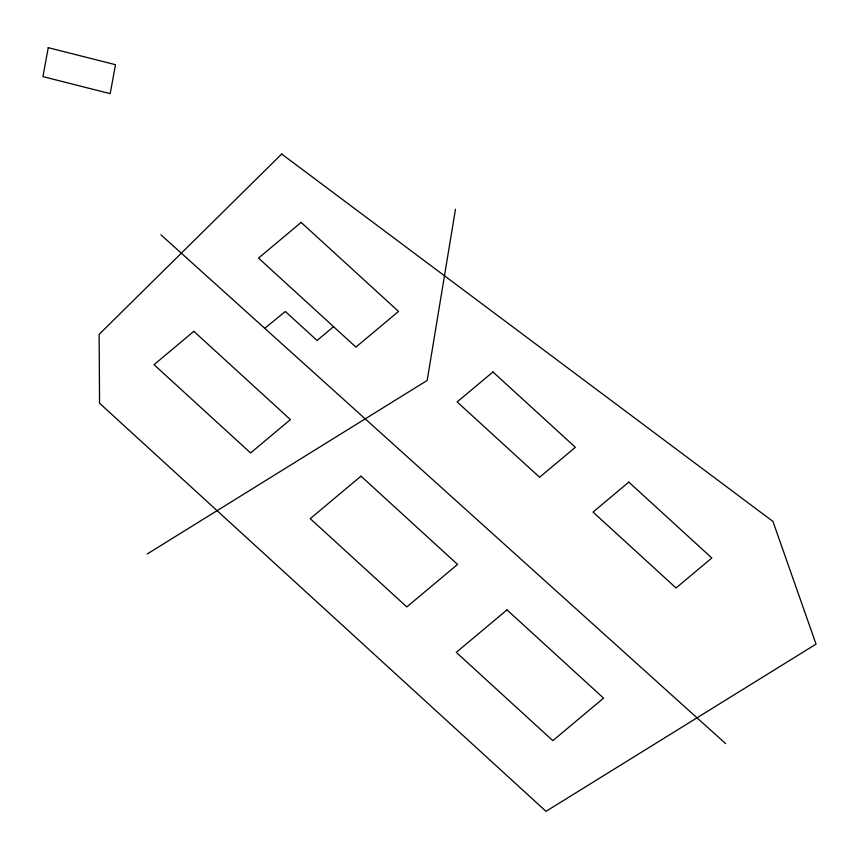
<?xml version="1.0" encoding="UTF-8"?>
<svg xmlns="http://www.w3.org/2000/svg" width="859" height="859" viewBox="0 0 859 859"><rect width="100%" height="100%" fill="white"/><g stroke="black" fill="none" stroke-linecap="round" stroke-linejoin="round"><path stroke-width="1.29" d="M455.474 209.263L427.181 380.44L147.147 554.023M333.56 326.667L317.068 340.475L285.349 311.484L264.733 328.331M160.912 234.786L725.672 743.636M48.244 47.674L42.95 76.634L110.199 93.652L115.503 64.693L48.244 47.674M281.688 154.029L99.139 334.366L99.558 403.236L546.013 811.326L816.05 644.11L772.928 521.402L281.688 154.029M301.144 222.406L258.527 258.087L355.916 347.111L398.533 311.43L301.144 222.406M193.844 331.327L154.019 364.678L250.592 452.951L290.417 419.6L193.844 331.327M360.984 476.154L310.239 518.653L406.812 606.926L457.557 564.438L360.984 476.154M492.937 371.958L457.149 401.926L539.559 477.26L575.358 447.281L492.937 371.958M628.809 482.114L593.021 512.082L676.044 587.964L711.821 557.996L628.809 482.114M507.003 609.879L456.258 652.368L552.831 740.651L603.576 698.152L507.003 609.879"/></g></svg>
